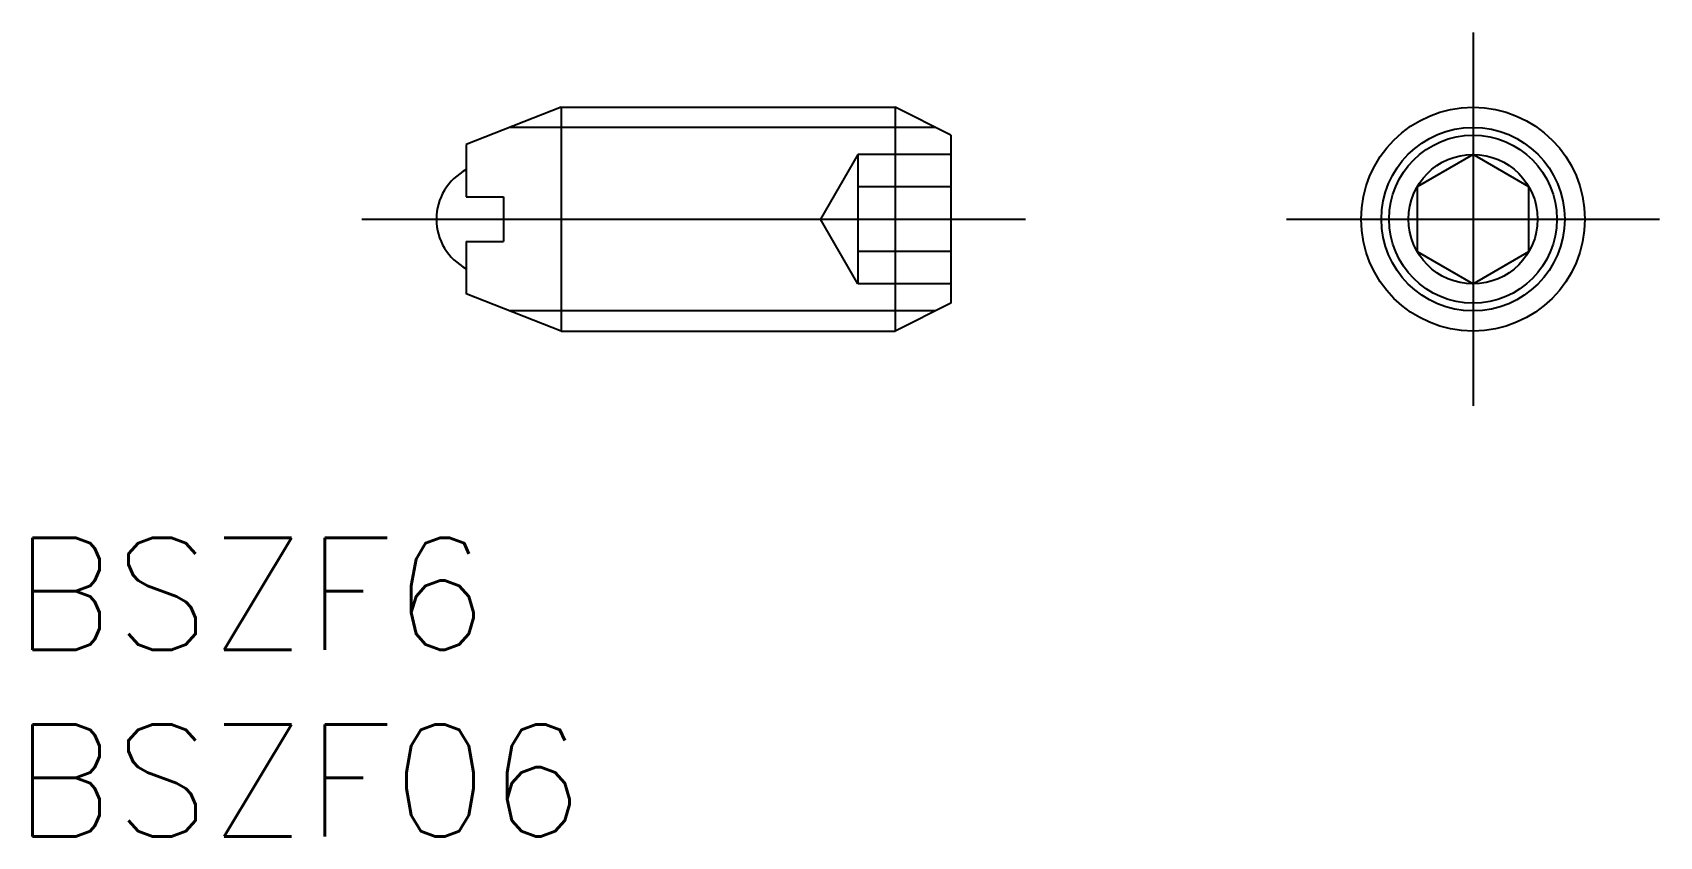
# Model space of a CAD drawing. Extents: x -38.6 to 5, y -16.5 to 5.
import ezdxf

# ---------------------------------------------------------------- set-up
doc = ezdxf.new("R2010")
doc.units = 0
doc.linetypes.add('CENTER', pattern=[50.8, 31.75, -6.35, 6.35, -6.35])
doc.linetypes.add('DASHED', pattern=[19.05, 12.7, -6.35])
doc.layers.get('0').update_dxf_attribs({"linetype": 'CONTINUOUS'})
doc.layers.add('CENTER', color=1, linetype='CENTER')
doc.styles.get("Standard").update_dxf_attribs({"font": 'txt.shx', "height": 3, "bigfont": 'bigfont.shx'})

msp = doc.modelspace()

# ---------------------------------------------------------------- linework, layer by layer
at = {"color": 7, "linetype": 'CONTINUOUS'}
for p, q in [((-24.451, 3), (-27.001, 2)), ((-24.451, 3), (-24.451, -3)), ((-24.451, 3), (-15.501, 3)), ((-15.501, 3), (-15.501, -3)), ((-14.001, 2.25), (-15.501, 3)), ((-14.001, 2.25), (-14.001, -2.25)), ((-27.001, 2), (-27.001, 0.6)), ((0, 1.732), (-1.5, 0.866)), ((1.5, 0.866), (0, 1.732)), ((-27.001, 0.6), (-26.001, 0.6)), ((-26.001, 0.6), (-26.001, -0.6)), ((-1.5, 0.866), (-1.5, -0.866)), ((1.5, -0.866), (1.5, 0.866)), ((-27.001, -0.6), (-26.001, -0.6)), ((-27.001, -0.6), (-27.001, -2)), ((-1.5, -0.866), (0, -1.732)), ((0, -1.732), (1.5, -0.866)), ((-24.451, -3), (-27.001, -2)), ((-14.001, -2.25), (-15.501, -3)), ((-24.451, -3), (-15.501, -3))]:
    msp.add_line(p, q, dxfattribs=at)
at = {"color": 3, "linetype": 'CONTINUOUS'}
for p, q in [((-14.418, 2.458), (-25.832, 2.458)), ((-14.418, -2.459), (-25.832, -2.459))]:
    msp.add_line(p, q, dxfattribs=at)
at = {"color": 3, "linetype": 'DASHED'}
for p, q in [((-16.501, 1.732), (-17.501, 0)), ((-16.501, 1.732), (-16.501, -1.732)), ((-14.001, 1.732), (-16.501, 1.732)), ((-14.001, 0.866), (-16.501, 0.866)), ((-16.501, -1.732), (-17.501, 0)), ((-14.001, -0.866), (-16.501, -0.866)), ((-14.001, -1.732), (-16.501, -1.732))]:
    msp.add_line(p, q, dxfattribs=at)
at = {"color": 7, "linetype": 'CONTINUOUS'}
for radius in [3, 2.25, 1.732]:
    msp.add_circle((0, 0), radius, dxfattribs=at)
at = {"color": 3, "linetype": 'CONTINUOUS'}
msp.add_circle((0, 0), 2.458, dxfattribs=at)
at = {"color": 7, "linetype": 'CONTINUOUS'}
msp.add_arc((-26.301, 0), 1.5, 117.8181, 242.1819, dxfattribs=at)
at = {"layer": 'CENTER', "color": 1, "linetype": 'CENTER'}
for p, q in [((0, 5), (0, -5)), ((-29.801, 0), (-12.001, 0)), ((-5, 0), (5, 0))]:
    msp.add_line(p, q, dxfattribs=at)

# ---------------------------------------------------------------- texts
at = {"color": 7, "linetype": 'CONTINUOUS'}
for s, p in [('BSZF6', (-39.147, -11.54)), ('BSZF06', (-39.147, -16.54))]:
    msp.add_text(s, height=3, dxfattribs=at).set_placement(p)

doc.saveas('drawing.dxf')
